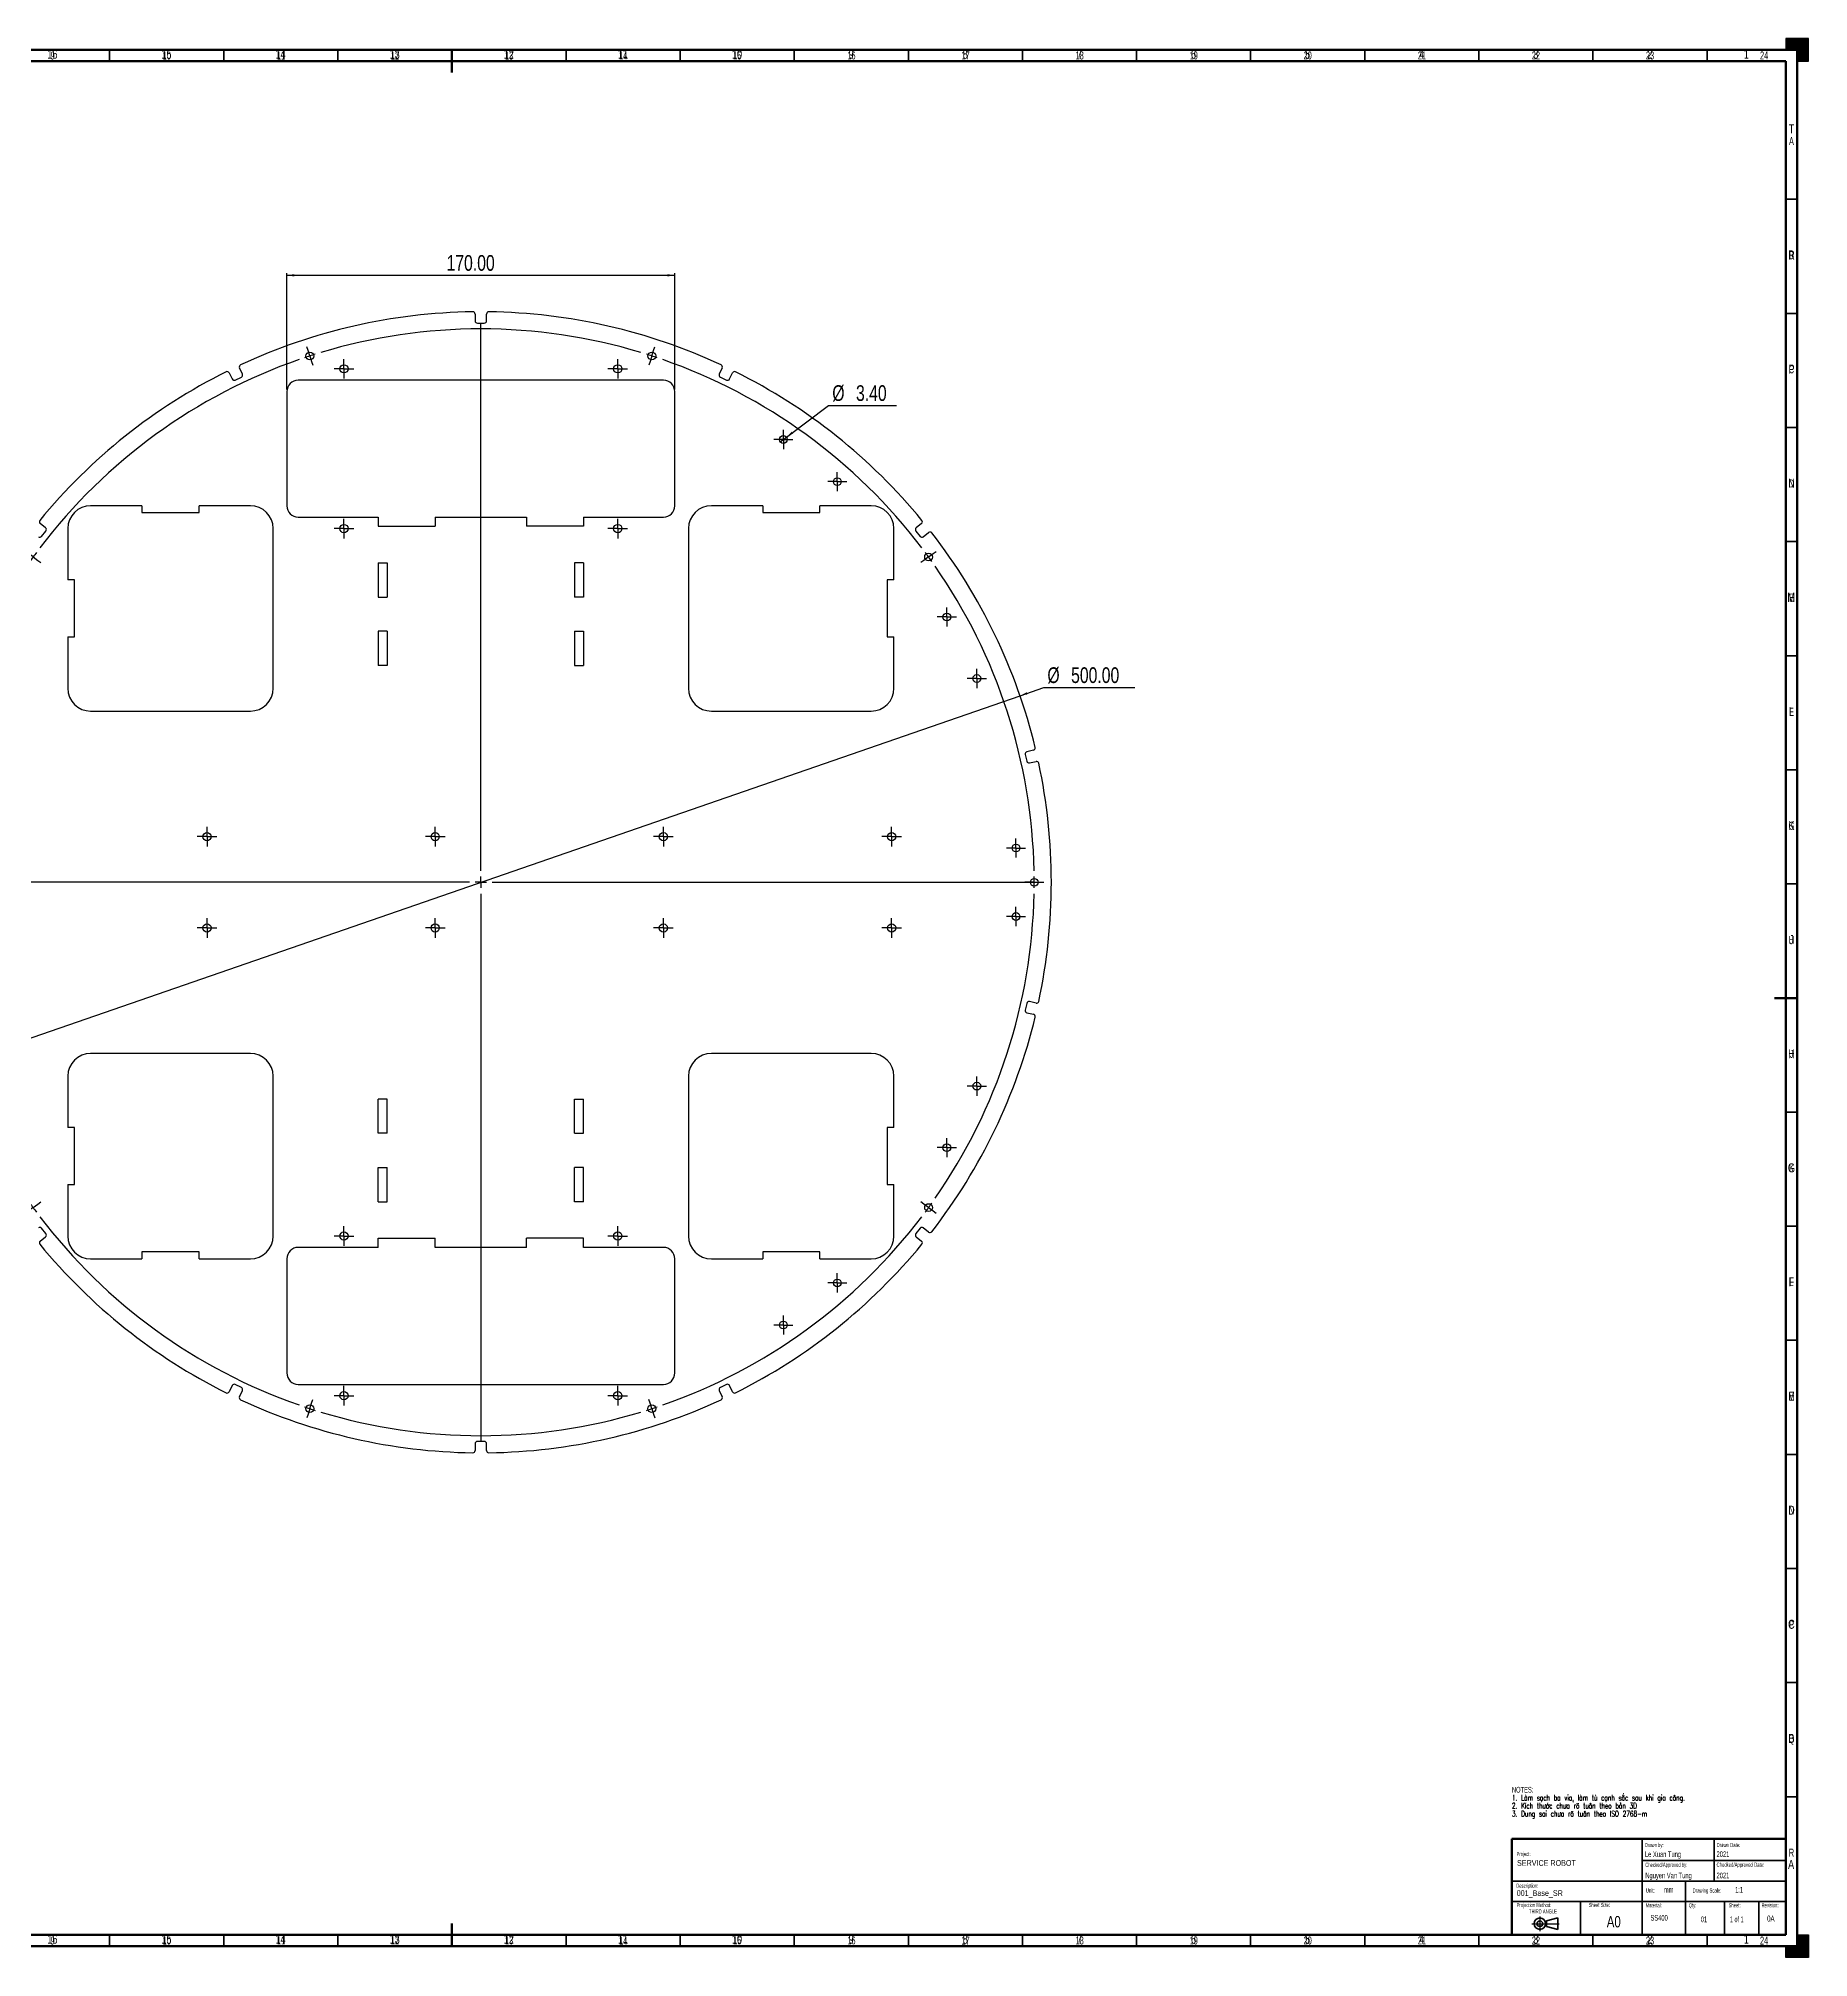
# Model space of a CAD drawing. Header units: millimetres. Extents: x 0 to 1189, y 0 to 841.
# Drawn here: x 413 to 1189, y 0 to 841 of the extents above; entities that cross this region are included whole.
import ezdxf

# ---------------------------------------------------------------- set-up
doc = ezdxf.new("R2010")
doc.units = ezdxf.units.MM
doc.layers.add('BORDER', color=7, linetype='Continuous')
doc.layers.add('TRIM', color=7, linetype='Continuous')
doc.styles.add('SLDTEXTSTYLE0', font='TXT', dxfattribs={"width": 0.605})
doc.styles.add('SLDTEXTSTYLE1', font='TXT', dxfattribs={"width": 0.57})
doc.styles.add('SLDTEXTSTYLE2', font='TXT', dxfattribs={"width": 0.75})
doc.styles.add('SLDTEXTSTYLE3', font='TXT', dxfattribs={"width": 0.605, "bigfont": 'bigfont'})
doc.dimstyles.new('SLDDIMSTYLE0', dxfattribs={"dimtxt": 6.879167, "dimasz": 3.302, "dimexe": 0, "dimexo": 0.0625, "dimgap": 1.719792, "dimtad": 0, "dimtih": 1, "dimtoh": 1, "dimrnd": 1e-09, "dimzin": 4, "dimdsep": 46, "dimtxsty": 'SLDTEXTSTYLE2', "dimblk1": 'NONE', "dimsah": 1, "dimcen": 0, "dimadec": 0, "dimazin": 1, "dimtfac": 1, "dimtmove": 0, "dimatfit": 3, "dimldrblk": 'NONE', "dimfxl": 1, "dimfrac": 2, "dimtolj": 1, "dimtzin": 12, "dimarcsym": 0})
doc.dimstyles.new('SLDDIMSTYLE1', dxfattribs={"dimtxt": 6.879167, "dimasz": 3.302, "dimexe": 0, "dimexo": 0.0625, "dimgap": 1.719792, "dimtad": 1, "dimrnd": 1e-09, "dimzin": 4, "dimdsep": 46, "dimtxsty": 'SLDTEXTSTYLE2', "dimsah": 1, "dimcen": 0.09, "dimadec": 0, "dimazin": 1, "dimtfac": 1, "dimtofl": 0, "dimtmove": 0, "dimatfit": 3, "dimfxl": 1, "dimfrac": 2, "dimtolj": 1, "dimtzin": 12, "dimarcsym": 0})
doc.dimstyles.new('SLDDIMSTYLE2', dxfattribs={"dimtxt": 6.879167, "dimasz": 3.302, "dimexe": 0, "dimexo": 0.0625, "dimgap": 1.719792, "dimtad": 0, "dimtih": 1, "dimtoh": 1, "dimrnd": 1e-09, "dimzin": 4, "dimdsep": 46, "dimtxsty": 'SLDTEXTSTYLE2', "dimblk1": 'NONE', "dimsah": 1, "dimcen": 0, "dimadec": 0, "dimazin": 1, "dimtfac": 1, "dimtmove": 0, "dimatfit": 3, "dimldrblk": 'NONE', "dimfxl": 1, "dimfrac": 2, "dimtolj": 1, "dimtzin": 12, "dimarcsym": 0})

# ---------------------------------------------------------------- blocks, each defined once
blk = doc.blocks.new('SW_NOTE_0')
at = {"layer": 'BORDER', "color": 0, "char_height": 1.8, "attachment_point": 1, "style": 'SLDTEXTSTYLE0'}
for s, insert in [('Projection Method:', (0, 2.32)), ('THIRD ANGLE', (5.4, -0.48))]:
    blk.add_mtext(s, dxfattribs=dict(at, insert=insert))
blk = doc.blocks.new('SW_NOTE_1')
at = {"layer": 'BORDER', "color": 0, "char_height": 2.5, "attachment_point": 1}
for s, insert, style in [('NOTES:', (0, 3.22), 'SLDTEXTSTYLE0'), ('1. Làm sạch ba via, làm tù cạnh sắc sau khi gia công.', (0, -0.29), 'SLDTEXTSTYLE3'), ('2. Kích thước chưa rõ tuân theo bản 3D', (0, -3.79), 'SLDTEXTSTYLE3'), ('3. Dung sai chưa rõ tuân theo ISO 2768-m', (0, -7.29), 'SLDTEXTSTYLE3')]:
    blk.add_mtext(s, dxfattribs=dict(at, insert=insert, style=style))
blk = doc.blocks.new('_D')
at = {"layer": 'BORDER'}
for p, q in [((843.43, 552.94), (853.85, 556.54)), ((853.85, 556.54), (893.77, 556.54)), ((370.91, 389.47), (843.43, 552.94))]:
    blk.add_line(p, q, dxfattribs=at)
blk.add_solid([(843.43, 552.94), (846.72, 553.54), (846.39, 554.5)], dxfattribs=at)
at = {"layer": 'BORDER', "char_height": 6.879, "attachment_point": 1, "style": 'SLDTEXTSTYLE2'}
for s, insert in [('%%c', (855.43, 565.41)), ('500.00', (865.82, 565.41))]:
    blk.add_mtext(s, dxfattribs=dict(at, insert=insert))
blk = doc.blocks.new('_NONE')
blk = doc.blocks.new('_D_1')
at = {"layer": 'BORDER'}
for p, q in [((522.17, 687.21), (522.17, 738.18)), ((522.17, 737.18), (692.17, 737.18)), ((692.17, 687.21), (692.17, 738.18))]:
    blk.add_line(p, q, dxfattribs=at)
for points in [[(522.17, 737.18), (525.47, 736.67), (525.47, 737.69)], [(692.17, 737.18), (688.87, 737.69), (688.87, 736.67)]]:
    blk.add_solid(points, dxfattribs=at)
at = {"layer": 'BORDER', "insert": (592.14, 746.05), "char_height": 6.879, "attachment_point": 1, "style": 'SLDTEXTSTYLE2'}
blk.add_mtext('170.00', dxfattribs=at)
blk = doc.blocks.new('_D_2')
at = {"layer": 'BORDER'}
for p, q in [((741.08, 666.25), (759.58, 680.14)), ((759.58, 680.14), (789.34, 680.14)), ((738.36, 664.21), (741.08, 666.25))]:
    blk.add_line(p, q, dxfattribs=at)
blk.add_solid([(741.08, 666.25), (744.03, 667.83), (743.42, 668.64)], dxfattribs=at)
at = {"layer": 'BORDER', "char_height": 6.879, "attachment_point": 1, "style": 'SLDTEXTSTYLE2'}
for s, insert in [('%%c', (761.17, 689.01)), ('3.40', (771.56, 689.01))]:
    blk.add_mtext(s, dxfattribs=dict(at, insert=insert))
blk = doc.blocks.new('SW_CENTERMARKSYMBOL_0')
at = {"layer": 'BORDER', "color": 0}
for p, q in [((196.19, 147.54), (196.19, 387.54)), ((120.48, 375.55), (119.95, 377.16)), ((121.25, 373.17), (120.48, 375.55)), ((121.25, 373.17), (122.02, 370.79)), ((122.02, 370.79), (122.55, 369.17)), ((270.35, 370.79), (269.83, 369.17)), ((271.12, 373.17), (270.35, 370.79)), ((271.12, 373.17), (271.9, 375.55)), ((271.9, 375.55), (272.42, 377.16)), ((-2.02, 286.55), (-3.4, 287.54)), ((0, 285.08), (-2.02, 286.55)), ((392.37, 285.08), (394.4, 286.55)), ((394.4, 286.55), (395.77, 287.54)), ((0, 285.08), (2.02, 283.61)), ((2.02, 283.61), (3.4, 282.61)), ((390.35, 283.61), (388.98, 282.61)), ((392.37, 285.08), (390.35, 283.61)), ((196.19, 142.54), (196.19, 145.04)), ((-48.81, 142.54), (-50.51, 142.54)), ((191.19, 142.54), (-48.81, 142.54)), ((-46.31, 142.54), (-48.81, 142.54)), ((-46.31, 142.54), (-43.81, 142.54)), ((-43.81, 142.54), (-42.11, 142.54)), ((196.19, 142.54), (193.69, 142.54)), ((196.19, 142.54), (196.19, 140.04)), ((196.19, 142.54), (198.69, 142.54)), ((196.19, 137.54), (196.19, -102.46)), ((201.19, 142.54), (441.19, 142.54)), ((436.19, 142.54), (434.49, 142.54)), ((438.69, 142.54), (436.19, 142.54)), ((438.69, 142.54), (441.19, 142.54)), ((441.19, 142.54), (442.89, 142.54)), ((0, 0), (-2.02, -1.47)), ((0, 0), (2.02, 1.47)), ((2.02, 1.47), (3.4, 2.47)), ((390.35, 1.47), (388.98, 2.47)), ((392.37, 0), (390.35, 1.47)), ((392.37, 0), (394.4, -1.47)), ((-2.02, -1.47), (-3.4, -2.47)), ((394.4, -1.47), (395.77, -2.47)), ((122.02, -85.72), (122.55, -84.1)), ((270.35, -85.72), (269.83, -84.1)), ((120.48, -90.47), (119.95, -92.09)), ((121.25, -88.09), (120.48, -90.47)), ((121.25, -88.09), (122.02, -85.72)), ((271.12, -88.09), (270.35, -85.72)), ((271.12, -88.09), (271.9, -90.47)), ((271.9, -90.47), (272.42, -92.09))]:
    blk.add_line(p, q, dxfattribs=at)
for start, end in [(73.18136, 106.81864), (109.18136, 142.81864), (108, 108.59068), (107.40932, 108), (72, 72.59068), (71.40932, 72), (37.18136, 70.81864), (143.40932, 144), (36, 36.59068), (145.18136, 178.81864), (144, 144.59068), (35.40932, 36), (1.18136, 34.81864), (179.40932, 180), (0, 0.59068), (180, 180.59068), (181.18136, 214.81864), (325.18136, 358.81864), (359.40932, 0), (215.40932, 216), (324, 324.59068), (216, 216.59068), (217.18136, 250.81864), (289.18136, 322.81864), (323.40932, 324), (251.40932, 252), (252, 252.59068), (253.18136, 286.81864), (287.40932, 288), (288, 288.59068)]:
    blk.add_arc((196.19, 142.54), 242.5, start, end, dxfattribs=at)
blk = doc.blocks.new('SW_CENTERMARKSYMBOL_1')
at = {"layer": 'BORDER', "color": 0}
for p, q in [((-2.5, 0), (-4.2, 0)), ((0, 0), (-2.5, 0)), ((0, 2.5), (0, 4.2)), ((0, 0), (0, 2.5)), ((0, 0), (0, -2.5)), ((0, 0), (2.5, 0)), ((2.5, 0), (4.2, 0)), ((0, -2.5), (0, -4.2))]:
    blk.add_line(p, q, dxfattribs=at)
blk = doc.blocks.new('SW_CENTERMARKSYMBOL_2')
at = {"layer": 'BORDER', "color": 0}
for p, q in [((-2.5, 0), (-4.2, 0)), ((0, 0), (-2.5, 0)), ((0, 2.5), (0, 4.2)), ((0, 0), (0, 2.5)), ((0, 0), (0, -2.5)), ((0, 0), (2.5, 0)), ((2.5, 0), (4.2, 0)), ((0, -2.5), (0, -4.2))]:
    blk.add_line(p, q, dxfattribs=at)
blk = doc.blocks.new('SW_CENTERMARKSYMBOL_3')
at = {"layer": 'BORDER', "color": 0}
for p, q in [((-2.5, 0), (-4.2, 0)), ((0, 0), (-2.5, 0)), ((0, 2.5), (0, 4.2)), ((0, 0), (0, 2.5)), ((0, 0), (0, -2.5)), ((0, 0), (2.5, 0)), ((2.5, 0), (4.2, 0)), ((0, -2.5), (0, -4.2))]:
    blk.add_line(p, q, dxfattribs=at)
blk = doc.blocks.new('SW_CENTERMARKSYMBOL_4')
at = {"layer": 'BORDER', "color": 0}
for p, q in [((-2.5, 0), (-4.2, 0)), ((0, 0), (-2.5, 0)), ((0, 2.5), (0, 4.2)), ((0, 0), (0, 2.5)), ((0, 0), (0, -2.5)), ((0, 0), (2.5, 0)), ((2.5, 0), (4.2, 0)), ((0, -2.5), (0, -4.2))]:
    blk.add_line(p, q, dxfattribs=at)
blk = doc.blocks.new('SW_CENTERMARKSYMBOL_5')
at = {"layer": 'BORDER', "color": 0}
for p, q in [((-2.5, 0), (-4.2, 0)), ((0, 0), (-2.5, 0)), ((0, 2.5), (0, 4.2)), ((0, 0), (0, 2.5)), ((0, 0), (0, -2.5)), ((0, 0), (2.5, 0)), ((2.5, 0), (4.2, 0)), ((0, -2.5), (0, -4.2))]:
    blk.add_line(p, q, dxfattribs=at)
blk = doc.blocks.new('SW_CENTERMARKSYMBOL_6')
at = {"layer": 'BORDER', "color": 0}
for p, q in [((-2.5, 0), (-4.2, 0)), ((0, 0), (-2.5, 0)), ((0, 2.5), (0, 4.2)), ((0, 0), (0, 2.5)), ((0, 0), (0, -2.5)), ((0, 0), (2.5, 0)), ((2.5, 0), (4.2, 0)), ((0, -2.5), (0, -4.2))]:
    blk.add_line(p, q, dxfattribs=at)
blk = doc.blocks.new('SW_CENTERMARKSYMBOL_7')
at = {"layer": 'BORDER', "color": 0}
for p, q in [((-2.5, 0), (-4.2, 0)), ((0, 0), (-2.5, 0)), ((0, 2.5), (0, 4.2)), ((0, 0), (0, 2.5)), ((0, 0), (0, -2.5)), ((0, 0), (2.5, 0)), ((2.5, 0), (4.2, 0)), ((0, -2.5), (0, -4.2))]:
    blk.add_line(p, q, dxfattribs=at)
blk = doc.blocks.new('SW_CENTERMARKSYMBOL_8')
at = {"layer": 'BORDER', "color": 0}
for p, q in [((-2.5, 0), (-4.2, 0)), ((0, 0), (-2.5, 0)), ((0, 2.5), (0, 4.2)), ((0, 0), (0, 2.5)), ((0, 0), (0, -2.5)), ((0, 0), (2.5, 0)), ((2.5, 0), (4.2, 0)), ((0, -2.5), (0, -4.2))]:
    blk.add_line(p, q, dxfattribs=at)
blk = doc.blocks.new('SW_CENTERMARKSYMBOL_9')
at = {"layer": 'BORDER', "color": 0}
for p, q in [((-2.5, 0), (-4.2, 0)), ((0, 0), (-2.5, 0)), ((0, 2.5), (0, 4.2)), ((0, 0), (0, 2.5)), ((0, 0), (0, -2.5)), ((0, 0), (2.5, 0)), ((2.5, 0), (4.2, 0)), ((0, -2.5), (0, -4.2))]:
    blk.add_line(p, q, dxfattribs=at)
blk = doc.blocks.new('SW_CENTERMARKSYMBOL_10')
at = {"layer": 'BORDER', "color": 0}
for p, q in [((-2.5, 0), (-4.2, 0)), ((0, 0), (-2.5, 0)), ((0, 2.5), (0, 4.2)), ((0, 0), (0, 2.5)), ((0, 0), (0, -2.5)), ((0, 0), (2.5, 0)), ((2.5, 0), (4.2, 0)), ((0, -2.5), (0, -4.2))]:
    blk.add_line(p, q, dxfattribs=at)
blk = doc.blocks.new('SW_CENTERMARKSYMBOL_12')
at = {"layer": 'BORDER', "color": 0}
for p, q in [((-2.5, 0), (-4.3, 0)), ((0, 0), (-2.5, 0)), ((0, 2.5), (0, 4.3)), ((0, 0), (0, 2.5)), ((0, 0), (0, -2.5)), ((0, 0), (2.5, 0)), ((2.5, 0), (4.3, 0)), ((0, -2.5), (0, -4.3))]:
    blk.add_line(p, q, dxfattribs=at)
blk = doc.blocks.new('SW_CENTERMARKSYMBOL_13')
at = {"layer": 'BORDER', "color": 0}
for p, q in [((-2.5, 0), (-4.3, 0)), ((0, 0), (-2.5, 0)), ((0, 2.5), (0, 4.3)), ((0, 0), (0, 2.5)), ((0, 0), (0, -2.5)), ((0, 0), (2.5, 0)), ((2.5, 0), (4.3, 0)), ((0, -2.5), (0, -4.3))]:
    blk.add_line(p, q, dxfattribs=at)
blk = doc.blocks.new('SW_CENTERMARKSYMBOL_14')
at = {"layer": 'BORDER', "color": 0}
for p, q in [((-2.5, 0), (-4.3, 0)), ((0, 0), (-2.5, 0)), ((0, 2.5), (0, 4.3)), ((0, 0), (0, 2.5)), ((0, 0), (0, -2.5)), ((0, 0), (2.5, 0)), ((2.5, 0), (4.3, 0)), ((0, -2.5), (0, -4.3))]:
    blk.add_line(p, q, dxfattribs=at)
blk = doc.blocks.new('SW_CENTERMARKSYMBOL_15')
at = {"layer": 'BORDER', "color": 0}
for p, q in [((-2.5, 0), (-4.3, 0)), ((0, 0), (-2.5, 0)), ((0, 2.5), (0, 4.3)), ((0, 0), (0, 2.5)), ((0, 0), (0, -2.5)), ((0, 0), (2.5, 0)), ((2.5, 0), (4.3, 0)), ((0, -2.5), (0, -4.3))]:
    blk.add_line(p, q, dxfattribs=at)
blk = doc.blocks.new('SW_CENTERMARKSYMBOL_17')
at = {"layer": 'BORDER', "color": 0}
for p, q in [((-2.5, 0), (-4.3, 0)), ((0, 0), (-2.5, 0)), ((0, 2.5), (0, 4.3)), ((0, 0), (0, 2.5)), ((0, 0), (0, -2.5)), ((0, 0), (2.5, 0)), ((2.5, 0), (4.3, 0)), ((0, -2.5), (0, -4.3))]:
    blk.add_line(p, q, dxfattribs=at)
blk = doc.blocks.new('SW_CENTERMARKSYMBOL_18')
at = {"layer": 'BORDER', "color": 0}
for p, q in [((-2.5, 0), (-4.3, 0)), ((0, 0), (-2.5, 0)), ((0, 2.5), (0, 4.3)), ((0, 0), (0, 2.5)), ((0, 0), (0, -2.5)), ((0, 0), (2.5, 0)), ((2.5, 0), (4.3, 0)), ((0, -2.5), (0, -4.3))]:
    blk.add_line(p, q, dxfattribs=at)
blk = doc.blocks.new('SW_CENTERMARKSYMBOL_19')
at = {"layer": 'BORDER', "color": 0}
for p, q in [((-2.5, 0), (-4.3, 0)), ((0, 0), (-2.5, 0)), ((0, 2.5), (0, 4.3)), ((0, 0), (0, 2.5)), ((0, 0), (0, -2.5)), ((0, 0), (2.5, 0)), ((2.5, 0), (4.3, 0)), ((0, -2.5), (0, -4.3))]:
    blk.add_line(p, q, dxfattribs=at)
blk = doc.blocks.new('SW_CENTERMARKSYMBOL_20')
at = {"layer": 'BORDER', "color": 0}
for p, q in [((-2.5, 0), (-4.3, 0)), ((0, 0), (-2.5, 0)), ((0, 2.5), (0, 4.3)), ((0, 0), (0, 2.5)), ((0, 0), (0, -2.5)), ((0, 0), (2.5, 0)), ((2.5, 0), (4.3, 0)), ((0, -2.5), (0, -4.3))]:
    blk.add_line(p, q, dxfattribs=at)
blk = doc.blocks.new('SW_CENTERMARKSYMBOL_21')
at = {"layer": 'BORDER', "color": 0}
for p, q in [((-2.5, 0), (-4.3, 0)), ((0, 0), (-2.5, 0)), ((0, 2.5), (0, 4.3)), ((0, 0), (0, 2.5)), ((0, 0), (0, -2.5)), ((0, 0), (2.5, 0)), ((2.5, 0), (4.3, 0)), ((0, -2.5), (0, -4.3))]:
    blk.add_line(p, q, dxfattribs=at)
blk = doc.blocks.new('SW_CENTERMARKSYMBOL_22')
at = {"layer": 'BORDER', "color": 0}
for p, q in [((-2.5, 0), (-4.3, 0)), ((0, 0), (-2.5, 0)), ((0, 2.5), (0, 4.3)), ((0, 0), (0, 2.5)), ((0, 0), (0, -2.5)), ((0, 0), (2.5, 0)), ((2.5, 0), (4.3, 0)), ((0, -2.5), (0, -4.3))]:
    blk.add_line(p, q, dxfattribs=at)
blk = doc.blocks.new('SW_CENTERMARKSYMBOL_23')
at = {"layer": 'BORDER', "color": 0}
for p, q in [((-2.5, 0), (-4.3, 0)), ((0, 0), (-2.5, 0)), ((0, 2.5), (0, 4.3)), ((0, 0), (0, 2.5)), ((0, 0), (0, -2.5)), ((0, 0), (2.5, 0)), ((2.5, 0), (4.3, 0)), ((0, -2.5), (0, -4.3))]:
    blk.add_line(p, q, dxfattribs=at)
blk = doc.blocks.new('SW_CENTERMARKSYMBOL_24')
at = {"layer": 'BORDER', "color": 0}
for p, q in [((-2.5, 0), (-4.3, 0)), ((0, 0), (-2.5, 0)), ((0, 2.5), (0, 4.3)), ((0, 0), (0, 2.5)), ((0, 0), (0, -2.5)), ((0, 0), (2.5, 0)), ((2.5, 0), (4.3, 0)), ((0, -2.5), (0, -4.3))]:
    blk.add_line(p, q, dxfattribs=at)
blk = doc.blocks.new('SW_CENTERMARKSYMBOL_25')
at = {"layer": 'BORDER', "color": 0}
for p, q in [((-2.5, 0), (-4.3, 0)), ((0, 0), (-2.5, 0)), ((0, 2.5), (0, 4.3)), ((0, 0), (0, 2.5)), ((0, 0), (0, -2.5)), ((0, 0), (2.5, 0)), ((2.5, 0), (4.3, 0)), ((0, -2.5), (0, -4.3))]:
    blk.add_line(p, q, dxfattribs=at)
blk = doc.blocks.new('SW_CENTERMARKSYMBOL_26')
at = {"layer": 'BORDER', "color": 0}
for p, q in [((-2.5, 0), (-4.3, 0)), ((0, 0), (-2.5, 0)), ((0, 2.5), (0, 4.3)), ((0, 0), (0, 2.5)), ((0, 0), (0, -2.5)), ((0, 0), (2.5, 0)), ((2.5, 0), (4.3, 0)), ((0, -2.5), (0, -4.3))]:
    blk.add_line(p, q, dxfattribs=at)
blk = doc.blocks.new('SW_CENTERMARKSYMBOL_27')
at = {"layer": 'BORDER', "color": 0}
for p, q in [((-2.5, 0), (-4.3, 0)), ((0, 0), (-2.5, 0)), ((0, 2.5), (0, 4.3)), ((0, 0), (0, 2.5)), ((0, 0), (0, -2.5)), ((0, 0), (2.5, 0)), ((2.5, 0), (4.3, 0)), ((0, -2.5), (0, -4.3))]:
    blk.add_line(p, q, dxfattribs=at)
blk = doc.blocks.new('SW_CENTERMARKSYMBOL_28')
at = {"layer": 'BORDER', "color": 0}
for p, q in [((-2.5, 0), (-4.3, 0)), ((0, 0), (-2.5, 0)), ((0, 2.5), (0, 4.3)), ((0, 0), (0, 2.5)), ((0, 0), (0, -2.5)), ((0, 0), (2.5, 0)), ((2.5, 0), (4.3, 0)), ((0, -2.5), (0, -4.3))]:
    blk.add_line(p, q, dxfattribs=at)

msp = doc.modelspace()

# ---------------------------------------------------------------- hatches: boundary and pattern name
at = {"layer": 'TRIM'}
for points in [[(1184, 836), (1184, 831), (1189, 831), (1189, 841), (1179, 841), (1179, 836)], [(1189, 10), (1184, 10), (1184, 5), (1179, 5), (1179, 0), (1189, 0)]]:
    msp.add_hatch(color=256, dxfattribs=at).paths.add_polyline_path(points, flags=0)

# ---------------------------------------------------------------- linework, layer by layer
at = {"color": 7, "linetype": 'Continuous', "lineweight": 70}
for p, q in [((5, 836), (1184, 836)), ((1184, 836), (1184, 5)), ((10, 831), (1179, 831)), ((1179, 831), (1179, 10)), ((1179, 10), (10, 10)), ((1184, 5), (5, 5))]:
    msp.add_line(p, q, dxfattribs=at)
at = {"color": 7, "linetype": 'Continuous', "lineweight": 35}
for p, q in [((444.5, 831), (444.5, 836)), ((494.5, 831), (494.5, 836)), ((544.5, 831), (544.5, 836)), ((594.5, 836.001), (594.5, 825.999)), ((594.5, 831), (594.5, 836)), ((644.5, 831), (644.5, 836)), ((694.5, 831), (694.5, 836)), ((744.5, 831), (744.5, 836)), ((794.5, 831), (794.5, 836)), ((844.5, 831), (844.5, 836)), ((894.5, 831), (894.5, 836)), ((944.5, 831), (944.5, 836)), ((994.5, 831), (994.5, 836)), ((1044.5, 831), (1044.5, 836)), ((1094.5, 831), (1094.5, 836)), ((1144.5, 831), (1144.5, 836)), ((1179, 770.5), (1184, 770.5)), ((1179, 720.5), (1184, 720.5)), ((1179, 670.5), (1184, 670.5)), ((1179, 620.5), (1184, 620.5)), ((1179, 570.5), (1184, 570.5)), ((1179, 520.5), (1184, 520.5)), ((1179, 470.5), (1184, 470.5)), ((1184.001, 420.5), (1173.999, 420.5)), ((1179, 420.5), (1184, 420.5)), ((1179, 370.5), (1184, 370.5)), ((1179, 320.5), (1184, 320.5)), ((1179, 270.5), (1184, 270.5)), ((1179, 220.5), (1184, 220.5)), ((1179, 170.5), (1184, 170.5)), ((1179, 120.5), (1184, 120.5)), ((1179, 70.5), (1184, 70.5)), ((444.5, 10), (444.5, 5)), ((494.5, 10), (494.5, 5)), ((544.5, 10), (544.5, 5)), ((594.5, 4.999), (594.5, 15.001)), ((594.5, 10), (594.5, 5)), ((644.5, 10), (644.5, 5)), ((694.5, 10), (694.5, 5)), ((744.5, 10), (744.5, 5)), ((794.5, 10), (794.5, 5)), ((844.5, 10), (844.5, 5)), ((894.5, 10), (894.5, 5)), ((944.5, 10), (944.5, 5)), ((994.5, 10), (994.5, 5)), ((1044.5, 10), (1044.5, 5)), ((1094.5, 10), (1094.5, 5)), ((1144.5, 10), (1144.5, 5))]:
    msp.add_line(p, q, dxfattribs=at)
at = {"color": 7, "linetype": 'Continuous', "lineweight": 25}
for p, q in [((604.671, 720.181), (604.671, 717.206)), ((605.671, 716.206), (608.671, 716.206)), ((609.671, 717.206), (609.671, 720.181)), ((496.893, 694.44), (498.184, 691.759)), ((499.518, 691.292), (502.221, 692.594)), ((502.688, 693.929), (501.398, 696.609)), ((687.171, 691.206), (527.171, 691.206)), ((712.945, 696.609), (711.654, 693.929)), ((712.122, 692.594), (714.824, 691.292)), ((716.159, 691.759), (717.45, 694.44)), ((522.171, 686.206), (522.171, 636.206)), ((692.171, 636.206), (692.171, 686.206)), ((458.671, 636.206), (436.171, 636.206)), ((458.671, 636.206), (458.671, 633.206)), ((458.671, 633.206), (483.671, 633.206)), ((506.171, 636.206), (483.671, 636.206)), ((483.671, 633.206), (483.671, 636.206)), ((527.171, 631.206), (562.171, 631.206)), ((562.171, 631.206), (562.171, 627.206)), ((587.171, 631.206), (587.171, 627.206)), ((587.171, 631.206), (627.171, 631.206)), ((627.171, 631.206), (627.171, 627.206)), ((652.171, 631.206), (652.171, 627.206)), ((652.171, 631.206), (687.171, 631.206)), ((730.671, 636.206), (708.171, 636.206)), ((730.671, 636.206), (730.671, 633.206)), ((730.671, 633.206), (755.671, 633.206)), ((778.171, 636.206), (755.671, 636.206)), ((755.671, 633.206), (755.671, 636.206)), ((416.4, 626.539), (414.073, 628.394)), ((414.688, 622.788), (416.558, 625.133)), ((426.171, 626.206), (426.171, 603.706)), ((516.171, 556.206), (516.171, 626.206)), ((562.171, 627.206), (587.171, 627.206)), ((652.171, 627.206), (627.171, 627.206)), ((698.171, 626.206), (698.171, 556.206)), ((788.171, 603.706), (788.171, 626.206)), ((797.785, 625.133), (799.655, 622.788)), ((800.27, 628.394), (797.943, 626.539)), ((801.061, 622.63), (803.387, 624.485)), ((562.171, 611.206), (566.171, 611.206)), ((562.171, 611.206), (562.171, 596.206)), ((566.171, 611.206), (566.171, 596.206)), ((648.171, 611.206), (648.171, 596.206)), ((652.171, 611.206), (648.171, 611.206)), ((652.171, 611.206), (652.171, 596.206)), ((429.171, 603.706), (426.171, 603.706)), ((429.171, 578.706), (429.171, 603.706)), ((785.171, 603.706), (785.171, 578.706)), ((788.171, 603.706), (785.171, 603.706)), ((562.171, 596.206), (566.171, 596.206)), ((652.171, 596.206), (648.171, 596.206)), ((562.171, 581.206), (562.171, 566.206)), ((566.171, 581.206), (562.171, 581.206)), ((566.171, 581.206), (566.171, 566.206)), ((648.171, 581.206), (648.171, 566.206)), ((648.171, 581.206), (652.171, 581.206)), ((652.171, 581.206), (652.171, 566.206)), ((426.171, 578.706), (429.171, 578.706)), ((426.171, 578.706), (426.171, 556.206)), ((785.171, 578.706), (788.171, 578.706)), ((788.171, 556.206), (788.171, 578.706)), ((566.171, 566.206), (562.171, 566.206)), ((648.171, 566.206), (652.171, 566.206)), ((436.171, 546.206), (506.171, 546.206)), ((708.171, 546.206), (778.171, 546.206)), ((845.695, 527.186), (846.363, 524.261)), ((849.348, 529.045), (846.447, 528.383)), ((847.56, 523.508), (850.461, 524.171)), ((846.363, 418.15), (845.695, 415.226)), ((846.447, 414.028), (849.348, 413.366)), ((850.461, 418.241), (847.56, 418.903)), ((506.171, 396.206), (436.171, 396.206)), ((778.171, 396.206), (708.171, 396.206)), ((426.171, 386.206), (426.171, 363.706)), ((516.171, 316.206), (516.171, 386.206)), ((698.171, 386.206), (698.171, 316.206)), ((788.171, 363.706), (788.171, 386.206)), ((566.171, 376.206), (562.171, 376.206)), ((562.171, 361.206), (562.171, 376.206)), ((566.171, 361.206), (566.171, 376.206)), ((648.171, 376.206), (652.171, 376.206)), ((648.171, 361.206), (648.171, 376.206)), ((652.171, 361.206), (652.171, 376.206)), ((429.171, 363.706), (426.171, 363.706)), ((429.171, 338.706), (429.171, 363.706)), ((785.171, 363.706), (785.171, 338.706)), ((788.171, 363.706), (785.171, 363.706)), ((566.171, 361.206), (562.171, 361.206)), ((648.171, 361.206), (652.171, 361.206)), ((562.171, 346.206), (566.171, 346.206)), ((562.171, 331.206), (562.171, 346.206)), ((566.171, 331.206), (566.171, 346.206)), ((652.171, 346.206), (648.171, 346.206)), ((648.171, 331.206), (648.171, 346.206)), ((652.171, 331.206), (652.171, 346.206)), ((426.171, 338.706), (429.171, 338.706)), ((426.171, 338.706), (426.171, 316.206)), ((785.171, 338.706), (788.171, 338.706)), ((788.171, 316.206), (788.171, 338.706)), ((562.171, 331.206), (566.171, 331.206)), ((652.171, 331.206), (648.171, 331.206)), ((416.558, 317.278), (414.688, 319.623)), ((799.655, 319.623), (797.785, 317.278)), ((803.387, 317.927), (801.061, 319.782)), ((414.073, 314.017), (416.4, 315.873)), ((562.171, 311.206), (527.171, 311.206)), ((562.171, 315.206), (587.171, 315.206)), ((562.171, 311.206), (562.171, 315.206)), ((587.171, 311.206), (587.171, 315.206)), ((627.171, 311.206), (587.171, 311.206)), ((652.171, 315.206), (627.171, 315.206)), ((627.171, 311.206), (627.171, 315.206)), ((652.171, 311.206), (652.171, 315.206)), ((687.171, 311.206), (652.171, 311.206)), ((797.943, 315.873), (800.27, 314.017)), ((436.171, 306.206), (458.671, 306.206)), ((458.671, 309.206), (458.671, 306.206)), ((483.671, 309.206), (458.671, 309.206)), ((483.671, 306.206), (483.671, 309.206)), ((483.671, 306.206), (506.171, 306.206)), ((522.171, 306.206), (522.171, 256.206)), ((692.171, 256.206), (692.171, 306.206)), ((708.171, 306.206), (730.671, 306.206)), ((730.671, 309.206), (730.671, 306.206)), ((755.671, 309.206), (730.671, 309.206)), ((755.671, 306.206), (755.671, 309.206)), ((755.671, 306.206), (778.171, 306.206)), ((498.184, 250.652), (496.893, 247.971)), ((502.221, 249.817), (499.518, 251.119)), ((501.398, 245.802), (502.688, 248.483)), ((527.171, 251.206), (687.171, 251.206)), ((711.654, 248.483), (712.945, 245.802)), ((714.824, 251.119), (712.122, 249.817)), ((717.45, 247.971), (716.159, 250.652)), ((604.671, 225.206), (604.671, 222.23)), ((608.671, 226.206), (605.671, 226.206)), ((609.671, 222.23), (609.671, 225.206))]:
    msp.add_line(p, q, dxfattribs=at)
for centre, radius in [((532.235, 701.837), 1.7), ((682.108, 701.837), 1.7), ((547.171, 696.206), 1.8), ((667.171, 696.206), 1.8), ((739.724, 665.229), 1.7), ((763.364, 646.759), 1.7), ((547.171, 626.206), 1.8), ((667.171, 626.206), 1.8), ((803.358, 613.744), 1.7), ((811.363, 587.486), 1.7), ((824.514, 560.522), 1.7), ((487.171, 491.206), 1.8), ((587.171, 491.206), 1.8), ((687.171, 491.206), 1.8), ((787.171, 491.206), 1.8), ((841.671, 486.206), 1.7), ((849.671, 471.206), 1.7), ((841.671, 456.206), 1.7), ((487.171, 451.206), 1.8), ((587.171, 451.206), 1.8), ((687.171, 451.206), 1.8), ((787.171, 451.206), 1.8), ((824.514, 381.889), 1.7), ((811.363, 354.926), 1.7), ((803.358, 328.668), 1.7), ((547.171, 316.206), 1.8), ((667.171, 316.206), 1.8), ((763.364, 295.652), 1.7), ((739.724, 277.182), 1.7), ((547.171, 246.206), 1.8), ((667.171, 246.206), 1.8), ((532.235, 240.574), 1.7), ((682.108, 240.574), 1.7)]:
    msp.add_circle(centre, radius, dxfattribs=at)
for centre, radius, start, end in [((607.171, 471.206), 250, 90.805389, 114.908897), ((603.671, 720.181), 1, 0, 90.805389), ((605.671, 717.206), 1, 180, 270), ((608.671, 717.206), 1, 270, 0), ((610.671, 720.181), 1, 89.194611, 180), ((607.171, 471.206), 250, 65.091103, 89.194611), ((607.171, 471.206), 250, 116.519675, 140.623183), ((495.992, 694.006), 1, 25.714286, 116.519675), ((499.085, 692.193), 1, 205.714286, 295.714286), ((502.298, 697.043), 1, 114.908897, 205.714286), ((501.788, 693.495), 1, 295.714286, 25.714286), ((527.171, 686.206), 5, 90, 180), ((687.171, 686.206), 5, 0, 90), ((712.555, 693.495), 1, 154.285714, 244.285714), ((712.044, 697.043), 1, 334.285714, 65.091103), ((715.258, 692.193), 1, 244.285714, 334.285714), ((718.351, 694.006), 1, 63.480325, 154.285714), ((607.171, 471.206), 250, 39.376817, 63.480325), ((436.171, 626.206), 10, 90, 180), ((506.171, 626.206), 10, 0, 90), ((527.171, 636.206), 5, 180, 270), ((687.171, 636.206), 5, 270, 0), ((708.171, 626.206), 10, 90, 180), ((778.171, 626.206), 10, 0, 90), ((413.906, 623.411), 1, 231.428571, 321.428571), ((414.697, 629.176), 1, 140.623183, 231.428571), ((415.776, 625.757), 1, 321.428571, 51.428571), ((798.567, 625.757), 1, 128.571429, 218.571429), ((800.437, 623.411), 1, 218.571429, 308.571429), ((799.646, 629.176), 1, 308.571429, 39.376817), ((804.01, 623.703), 1, 37.76604, 128.571429), ((607.171, 471.206), 250, 13.662532, 37.76604), ((436.171, 556.206), 10, 180, 270), ((506.171, 556.206), 10, 270, 0), ((708.171, 556.206), 10, 180, 270), ((778.171, 556.206), 10, 270, 0), ((849.126, 530.02), 1, 282.857143, 13.662532), ((846.67, 527.408), 1, 102.857143, 192.857143), ((847.338, 524.483), 1, 192.857143, 282.857143), ((850.683, 523.196), 1, 12.051754, 102.857143), ((607.171, 471.206), 250, 347.948246, 12.051754), ((607.171, 471.206), 250, 322.23396, 346.337468), ((846.67, 415.003), 1, 167.142857, 257.142857), ((847.338, 417.928), 1, 77.142857, 167.142857), ((849.126, 412.391), 1, 346.337468, 77.142857), ((850.683, 419.216), 1, 257.142857, 347.948246), ((436.171, 386.206), 10, 90, 180), ((506.171, 386.206), 10, 0, 90), ((708.171, 386.206), 10, 90, 180), ((778.171, 386.206), 10, 0, 90), ((413.906, 319), 1, 38.571429, 128.571429), ((800.437, 319), 1, 51.428571, 141.428571), ((414.697, 313.236), 1, 128.571429, 219.376817), ((607.171, 471.206), 250, 219.376817, 243.480325), ((415.776, 316.654), 1, 308.571429, 38.571429), ((436.171, 316.206), 10, 180, 270), ((506.171, 316.206), 10, 270, 0), ((527.171, 306.206), 5, 90, 180), ((687.171, 306.206), 5, 0, 90), ((708.171, 316.206), 10, 180, 270), ((607.171, 471.206), 250, 296.519675, 320.623183), ((778.171, 316.206), 10, 270, 0), ((798.567, 316.654), 1, 141.428571, 231.428571), ((799.646, 313.236), 1, 320.623183, 51.428571), ((804.01, 318.708), 1, 231.428571, 322.23396), ((527.171, 256.206), 5, 180, 270), ((687.171, 256.206), 5, 270, 0), ((495.992, 248.405), 1, 243.480325, 334.285714), ((499.085, 250.218), 1, 64.285714, 154.285714), ((502.298, 245.368), 1, 154.285714, 245.091103), ((607.171, 471.206), 250, 245.091103, 269.194611), ((501.788, 248.916), 1, 334.285714, 64.285714), ((607.171, 471.206), 250, 270.805389, 294.908897), ((712.555, 248.916), 1, 115.714286, 205.714286), ((712.044, 245.368), 1, 294.908897, 25.714286), ((715.258, 250.218), 1, 25.714286, 115.714286), ((718.351, 248.405), 1, 205.714286, 296.519675), ((603.671, 222.23), 1, 269.194611, 0), ((605.671, 225.206), 1, 90, 180), ((608.671, 225.206), 1, 0, 90), ((610.671, 222.23), 1, 180, 270.805389)]:
    msp.add_arc(centre, radius, start, end, dxfattribs=at)
at = {"layer": 'BORDER', "lineweight": 35}
for p, q in [((15, 836), (1184, 836)), ((444.5, 836), (444.5, 831)), ((494.5, 836), (494.5, 831)), ((544.5, 836), (544.5, 831)), ((644.5, 836), (644.5, 831)), ((694.5, 836), (694.5, 831)), ((744.5, 836), (744.5, 831)), ((794.5, 836), (794.5, 831)), ((844.5, 836), (844.5, 831)), ((894.5, 836), (894.5, 831)), ((944.5, 836), (944.5, 831)), ((994.5, 836), (994.5, 831)), ((1044.5, 836), (1044.5, 831)), ((1094.5, 836), (1094.5, 831)), ((1144.5, 836), (1144.5, 831)), ((1184, 836), (1184, 5)), ((1179, 770.5), (1184, 770.5)), ((1179, 720.5), (1184, 720.5)), ((1179, 670.5), (1184, 670.5)), ((1179, 620.5), (1184, 620.5)), ((1179, 570.5), (1184, 570.5)), ((1179, 520.5), (1184, 520.5)), ((1179, 470.5), (1184, 470.5)), ((1179, 370.5), (1184, 370.5)), ((1179, 320.5), (1184, 320.5)), ((1179, 270.5), (1184, 270.5)), ((1179, 220.5), (1184, 220.5)), ((1179, 170.5), (1184, 170.5)), ((1179, 120.5), (1184, 120.5)), ((1179, 70.5), (1184, 70.5)), ((1116.016, 52), (1116.016, 10)), ((1147.57, 52), (1147.57, 33.57)), ((1179, 42.57), (1116.016, 42.57)), ((1116.016, 33.57), (1058.998, 33.57)), ((1179.124, 33.57), (1116.016, 33.57)), ((1088.998, 24.57), (1059, 24.57)), ((1116.016, 24.57), (1088.998, 24.57)), ((1088.998, 24.57), (1088.998, 10)), ((444.5, 10), (444.5, 5)), ((494.5, 10), (494.5, 5)), ((544.5, 10), (544.5, 5)), ((644.5, 10), (644.5, 5)), ((694.5, 10), (694.5, 5)), ((744.5, 10), (744.5, 5)), ((794.5, 10), (794.5, 5)), ((844.5, 10), (844.5, 5)), ((894.5, 10), (894.5, 5)), ((944.5, 10), (944.5, 5)), ((994.5, 10), (994.5, 5)), ((1044.5, 10), (1044.5, 5)), ((1094.5, 10), (1094.5, 5)), ((1144.5, 10), (1144.5, 5)), ((15, 5), (1184, 5))]:
    msp.add_line(p, q, dxfattribs=at)
at = {"layer": 'BORDER', "lineweight": 50}
for p, q in [((594.5, 836), (594.5, 826)), ((20, 831), (1179, 831)), ((1179, 831), (1179, 10)), ((1184, 420.5), (1174, 420.5)), ((594.5, 5), (594.5, 15))]:
    msp.add_line(p, q, dxfattribs=at)
at = {"layer": 'BORDER', "lineweight": 70}
for p, q in [((1058.998, 52), (1178.998, 52)), ((20, 10), (1179, 10))]:
    msp.add_line(p, q, dxfattribs=at)
at = {"layer": 'BORDER', "linetype": 'Continuous', "lineweight": 70}
msp.add_line((1058.998, 52), (1058.998, 10), dxfattribs=at)
at = {"layer": 'BORDER', "linetype": 'Continuous', "lineweight": 35}
for p, q in [((1134.981, 10), (1134.981, 33.57)), ((1079.156, 17.366), (1074.156, 16.116)), ((1079.156, 12.366), (1079.156, 17.366)), ((1179, 24.57), (1116.016, 24.57)), ((1152.2, 10), (1152.2, 24.57)), ((1167.2, 10), (1167.2, 24.57)), ((1074.156, 16.116), (1074.156, 13.616)), ((1074.156, 13.616), (1079.156, 12.366))]:
    msp.add_line(p, q, dxfattribs=at)
at = {"layer": 'BORDER'}
for p, q in [((1071.256, 18.043), (1071.256, 11.589)), ((1067.715, 14.866), (1079.728, 14.866))]:
    msp.add_line(p, q, dxfattribs=at)
at = {"layer": 'BORDER', "linetype": 'Continuous', "lineweight": 35}
for radius in [2.5, 1.25]:
    msp.add_circle((1071.256, 14.866), radius, dxfattribs=at)
at = {"layer": 'TRIM'}
for p, q in [((1179, 841), (1179, 836)), ((1189, 841), (1179, 841)), ((1189, 831), (1189, 841)), ((1179, 836), (1184, 836)), ((1184, 836), (1184, 831)), ((1184, 831), (1189, 831)), ((1184, 5), (1184, 10)), ((1184, 10), (1189, 10)), ((1189, 10), (1189, 0)), ((1179, 0), (1179, 5)), ((1179, 5), (1184, 5)), ((1189, 0), (1179, 0))]:
    msp.add_line(p, q, dxfattribs=at)

# ---------------------------------------------------------------- block references
at = {"layer": 'BORDER'}
for name, p in [('SW_CENTERMARKSYMBOL_0', (410.985, 328.668)), ('SW_CENTERMARKSYMBOL_24', (547.171, 696.206)), ('SW_CENTERMARKSYMBOL_23', (667.171, 696.206)), ('SW_CENTERMARKSYMBOL_7', (739.724, 665.229)), ('SW_CENTERMARKSYMBOL_2', (763.364, 646.759)), ('SW_CENTERMARKSYMBOL_22', (547.171, 626.206)), ('SW_CENTERMARKSYMBOL_28', (667.171, 626.206)), ('SW_CENTERMARKSYMBOL_9', (811.363, 587.486)), ('SW_CENTERMARKSYMBOL_8', (824.514, 560.522)), ('SW_CENTERMARKSYMBOL_15', (487.171, 491.206)), ('SW_CENTERMARKSYMBOL_13', (587.171, 491.206)), ('SW_CENTERMARKSYMBOL_19', (687.171, 491.206)), ('SW_CENTERMARKSYMBOL_17', (787.171, 491.206)), ('SW_CENTERMARKSYMBOL_1', (841.671, 486.206)), ('SW_CENTERMARKSYMBOL_14', (487.171, 451.206)), ('SW_CENTERMARKSYMBOL_20', (587.171, 451.206)), ('SW_CENTERMARKSYMBOL_18', (687.171, 451.206)), ('SW_CENTERMARKSYMBOL_12', (787.171, 451.206)), ('SW_CENTERMARKSYMBOL_3', (841.671, 456.206)), ('SW_CENTERMARKSYMBOL_4', (824.514, 381.889)), ('SW_CENTERMARKSYMBOL_5', (811.363, 354.926)), ('SW_CENTERMARKSYMBOL_26', (547.171, 316.206)), ('SW_CENTERMARKSYMBOL_27', (667.171, 316.206)), ('SW_CENTERMARKSYMBOL_6', (763.364, 295.652)), ('SW_CENTERMARKSYMBOL_10', (739.724, 277.182)), ('SW_CENTERMARKSYMBOL_21', (547.171, 246.206)), ('SW_CENTERMARKSYMBOL_25', (667.171, 246.206)), ('SW_NOTE_1', (1058.993, 71.598)), ('SW_NOTE_0', (1061.071, 21.626))]:
    msp.add_blockref(name, p, dxfattribs=at)

# ---------------------------------------------------------------- texts
at = {"color": 7, "linetype": 'Continuous', "lineweight": 0, "attachment_point": 2, "style": 'SLDTEXTSTYLE2'}
for s, insert, char_height in [('16', (419.42, 836.06), 3.9688), ('15', (469.42, 836.06), 3.9688), ('14', (519.42, 836.06), 3.9688), ('13', (569.42, 836.06), 3.9688), ('12', (619.42, 836.06), 3.9688), ('11', (669.42, 836.06), 3.9688), ('10', (719.42, 836.06), 3.9688), ('9', (769.46, 836.06), 3.969), ('8', (819.46, 836.06), 3.969), ('7', (869.46, 836.06), 3.969), ('6', (919.46, 836.06), 3.969), ('5', (969.46, 836.06), 3.969), ('4', (1019.46, 836.06), 3.969), ('3', (1069.46, 836.06), 3.969), ('2', (1119.46, 836.06), 3.969), ('1', (1161.71, 836.06), 3.969), ('T', (1181.488, 803.31), 3.969), ('R', (1181.444, 748.06), 3.969), ('P', (1181.485, 698.06), 3.969), ('N', (1181.464, 648.06), 3.969), ('M', (1181.362, 598.06), 3.969), ('L', (1181.455, 548.06), 3.969), ('K', (1181.489, 498.06), 3.969), ('J', (1181.465, 448.06), 3.969), ('H', (1181.49, 398.06), 3.969), ('G', (1181.487, 348.06), 3.969), ('F', (1181.458, 298.06), 3.969), ('E', (1181.508, 248.06), 3.969), ('D', (1181.453, 198.06), 3.969), ('C', (1181.459, 148.06), 3.969), ('B', (1181.471, 98.06), 3.969), ('A', (1181.34, 42.81), 3.969), ('16', (419.42, 10.06), 3.9688), ('15', (469.42, 10.06), 3.9688), ('14', (519.42, 10.06), 3.9688), ('13', (569.42, 10.06), 3.9688), ('12', (619.42, 10.06), 3.9688), ('11', (669.42, 10.06), 3.9688), ('10', (719.42, 10.06), 3.9688), ('9', (769.46, 10.06), 3.969), ('8', (819.46, 10.06), 3.969), ('7', (869.46, 10.06), 3.969), ('6', (919.46, 10.06), 3.969), ('5', (969.46, 10.06), 3.969), ('4', (1019.46, 10.06), 3.969), ('3', (1069.46, 10.06), 3.969), ('2', (1119.46, 10.06), 3.969), ('1', (1161.71, 10.06), 3.969)]:
    msp.add_mtext(s, dxfattribs=dict(at, insert=insert, char_height=char_height))
at = {"layer": 'BORDER', "color": 7, "char_height": 3.5, "attachment_point": 2, "style": 'SLDTEXTSTYLE0'}
for s, insert in [('9', (419.501, 835.236)), ('10', (469.566, 835.236)), ('11', (519.627, 835.236)), ('12', (569.563, 835.236)), ('13', (619.566, 835.236)), ('14', (669.557, 835.274)), ('15', (719.564, 835.274)), ('16', (769.564, 835.274)), ('17', (819.567, 835.274)), ('18', (869.564, 835.274)), ('19', (919.565, 835.274)), ('20', (969.502, 835.274)), ('21', (1019.563, 835.274)), ('22', (1069.5, 835.274)), ('23', (1119.502, 835.274)), ('24', (1169.494, 835.274)), ('A', (1181.481, 797.739)), ('B', (1181.52, 747.739)), ('C', (1181.487, 697.739)), ('D', (1181.499, 647.739)), ('E', (1181.522, 597.739)), ('F', (1181.492, 547.739)), ('G', (1181.471, 497.739)), ('H', (1181.509, 447.739)), ('J', (1181.531, 397.739)), ('K', (1181.505, 347.739)), ('L', (1181.508, 297.739)), ('M', (1181.456, 247.739)), ('N', (1181.507, 197.739)), ('P', (1181.518, 147.739)), ('Q', (1181.46, 97.739)), ('R', (1181.488, 47.739)), ('9', (419.501, 9.221)), ('10', (469.566, 9.221)), ('11', (519.627, 9.271)), ('12', (569.563, 9.275)), ('13', (619.566, 9.292)), ('14', (669.557, 9.236)), ('15', (719.564, 9.292)), ('16', (769.564, 9.291)), ('17', (819.567, 9.232)), ('18', (869.564, 9.257)), ('19', (919.565, 9.257)), ('20', (969.502, 9.257)), ('21', (1019.563, 9.257)), ('22', (1069.5, 9.231)), ('23', (1119.502, 9.231)), ('24', (1169.494, 9.231))]:
    msp.add_mtext(s, dxfattribs=dict(at, insert=insert))
at = {"layer": 'BORDER'}
for s, insert, char_height, attachment_point, style in [('Project:', (1061.006, 46.327), 1.8, 1, 'SLDTEXTSTYLE0'), ('SERVICE ROBOT', (1061.234, 42.727), 2.5, 1, 'SLDTEXTSTYLE2'), ('Drawn by:', (1117.254, 50.222), 1.8, 1, 'SLDTEXTSTYLE0'), ('Le Xuan Tung', (1117.254, 46.561), 2.5, 1, 'SLDTEXTSTYLE0'), ('2021', (1148.649, 46.561), 2.5, 1, 'SLDTEXTSTYLE0'), ('Drawn Date:', (1148.649, 50.285), 1.85208, 1, 'SLDTEXTSTYLE0'), ('Checked/Approved by:', (1117.442, 41.578), 1.8, 1, 'SLDTEXTSTYLE0'), ('Nguyen Van Tung', (1117.442, 37.248), 2.5, 1, 'SLDTEXTSTYLE0'), ('Checked/Approved Date:', (1148.649, 41.64), 1.85208, 1, 'SLDTEXTSTYLE0'), ('2021', (1148.649, 37.248), 2.5, 1, 'SLDTEXTSTYLE0'), ('Description:', (1060.904, 32.384), 1.8, 1, 'SLDTEXTSTYLE0'), ('001_Base_SR', (1061.083, 29.503), 2.5, 1, 'SLDTEXTSTYLE2'), ('Unit:', (1117.646, 30.373), 1.8521, 1, 'SLDTEXTSTYLE0'), ('mm', (1125.567, 31.004), 2.5, 1, 'SLDTEXTSTYLE0'), ('Drawing Scale:', (1138.172, 30.373), 1.85208, 1, 'SLDTEXTSTYLE0'), ('1:1', (1156.776, 31.004), 2.5, 1, 'SLDTEXTSTYLE0'), ('Sheet Size:', (1097.264, 23.987), 1.8, 2, 'SLDTEXTSTYLE0'), ('A0', (1103.619, 18.24), 5, 2, 'SLDTEXTSTYLE2'), ('Material:', (1117.613, 23.844), 1.8, 1, 'SLDTEXTSTYLE0'), ('SS400', (1119.705, 18.697), 2.5, 1, 'SLDTEXTSTYLE0'), ('Qty:', (1136.484, 23.844), 1.8, 1, 'SLDTEXTSTYLE0'), ('01', (1141.727, 18.033), 2.5, 1, 'SLDTEXTSTYLE0'), ('Sheet:', (1153.947, 23.844), 1.8, 1, 'SLDTEXTSTYLE0'), ('1 of 1', (1154.537, 18.033), 2.5, 1, 'SLDTEXTSTYLE1'), ('Revision:', (1168.356, 23.844), 1.8, 1, 'SLDTEXTSTYLE0'), ('0A', (1170.811, 18.449), 2.6458, 1, 'SLDTEXTSTYLE0')]:
    msp.add_mtext(s, dxfattribs=dict(at, insert=insert, char_height=char_height, attachment_point=attachment_point, style=style))

# ---------------------------------------------------------------- dimensions: what is measured, and where the dimension line sits
dim = msp.add_linear_dim(base=(692.171, 737.181), p1=(522.171, 686.206), p2=(692.171, 686.206), dimstyle='SLDDIMSTYLE1', dxfattribs=at)
dim.commit()
dim.dimension.update_dxf_attribs({"geometry": '_D_1', "text_midpoint": (606.113, 737.181), "dimtype": 160})
for p1, p2, dimstyle, picture, middle in [((738.365, 664.208), (741.083, 666.25), 'SLDDIMSTYLE2', '_D_2', (775.255, 685.743)), ((370.91, 389.471), (843.433, 552.94), 'SLDDIMSTYLE0', '_D', (874.6, 562.142))]:
    dim = msp.add_diameter_dim_2p(p1=p1, p2=p2, dimstyle=dimstyle, dxfattribs=at)
    dim.commit()
    dim.dimension.update_dxf_attribs({"geometry": picture, "text_midpoint": middle, "dimtype": 163})

doc.saveas('drawing.dxf')
